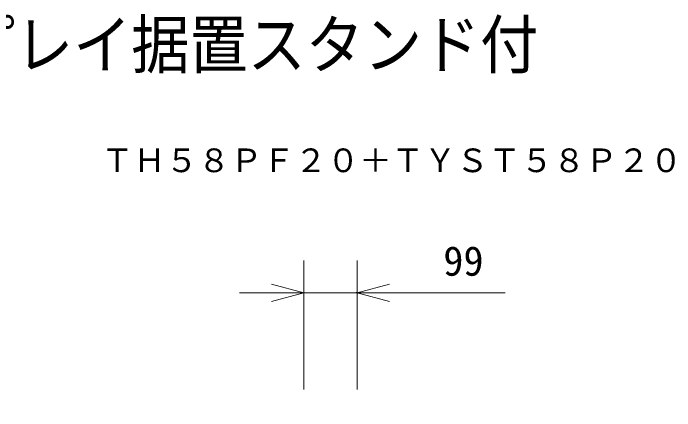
# Model space of a CAD drawing. Units: millimetres, scale not verified. Extents: x -63 to 62, y -57 to 57.
# Drawn here: x 14.59 to 55.56, y 32.15 to 56.78 of the extents above; entities that cross this region are included whole.
import ezdxf
from ezdxf.enums import TextEntityAlignment as Align

# ---------------------------------------------------------------- set-up
doc = ezdxf.new("R2010")
doc.units = ezdxf.units.MM
doc.header["$LTSCALE"] = 0.125
doc.header["$PDMODE"] = 32
doc.header["$PDSIZE"] = 0.0625
doc.layers.add('0-0_0', color=7, linetype='Continuous', lineweight=9)
doc.layers.add('0-6_SUNPO', color=7, linetype='Continuous', lineweight=9)
for name, color, linetype in [('0-2_MOJI1', 7, 'Continuous'), ('0-3_TOUROKU', 7, 'Continuous'), ('0-4_DEFPOINTS', 7, 'Continuous')]:
    doc.layers.add(name, color=color, linetype=linetype)
doc.styles.add('ＭＳ ゴシック', font='')
doc.styles.get('ＭＳ ゴシック').set_extended_font_data('MS Gothic')

# ---------------------------------------------------------------- blocks, each defined once
blk = doc.blocks.new('_OPEN30')
at = {"layer": '0-0_0'}
blk.add_line((0, 0), (-1, 0), dxfattribs=at)
blk.add_lwpolyline([(-1, 0.26795), (0, 0), (-1, -0.26795)], dxfattribs=at)
blk = doc.blocks.new('D6')
at = {"layer": '0-4_DEFPOINTS'}
for p in [(32.0367, 32.9296), (28.7367, 24.934), (32.0367, 24.934)]:
    blk.add_point(p, dxfattribs=at)
at = {"layer": '0-6_SUNPO'}
for p, q in [((28.7367, 26.934), (28.7367, 34.9296)), ((32.0367, 26.934), (32.0367, 34.9296)), ((26.7367, 32.9296), (24.7367, 32.9296)), ((28.7367, 32.9296), (32.0367, 32.9296)), ((34.0367, 32.9296), (41.2033, 32.9296))]:
    blk.add_line(p, q, dxfattribs=at)
at = {"layer": '0-6_SUNPO', "xscale": 2, "yscale": 2}
blk.add_blockref('_OPEN30', (28.7367, 32.9296), dxfattribs=at)
at = {"layer": '0-6_SUNPO', "xscale": 2, "yscale": 2, "rotation": 180}
blk.add_blockref('_OPEN30', (32.0367, 32.9296), dxfattribs=at)
at = {"layer": '0-6_SUNPO', "style": 'ＭＳ ゴシック'}
blk.add_text('99', height=1.833, dxfattribs=at).set_placement((37.37, 33.4296), align=Align.BOTTOM_LEFT)

msp = doc.modelspace()

# ---------------------------------------------------------------- block references
at = {"layer": '0-6_SUNPO'}
msp.add_blockref('D6', (3.858, 6.5349), dxfattribs=at)

# ---------------------------------------------------------------- texts
at = {"layer": '0-2_MOJI1', "style": 'ＭＳ ゴシック', "width": 0.9}
msp.add_text('ハイビジョンプラズマディスプレイ据置スタンド付', height=2.933, dxfattribs=at).set_placement((-35.7042, 52.4934), align=Align.BOTTOM_LEFT)
at = {"layer": '0-3_TOUROKU', "style": 'ＭＳ ゴシック'}
msp.add_text('ＴＨ５８ＰＦ２０＋ＴＹＳＴ５８Ｐ２０', height=1.466, dxfattribs=at).set_placement((20.029, 46.4934), align=Align.BOTTOM_LEFT)

doc.saveas('drawing.dxf')
